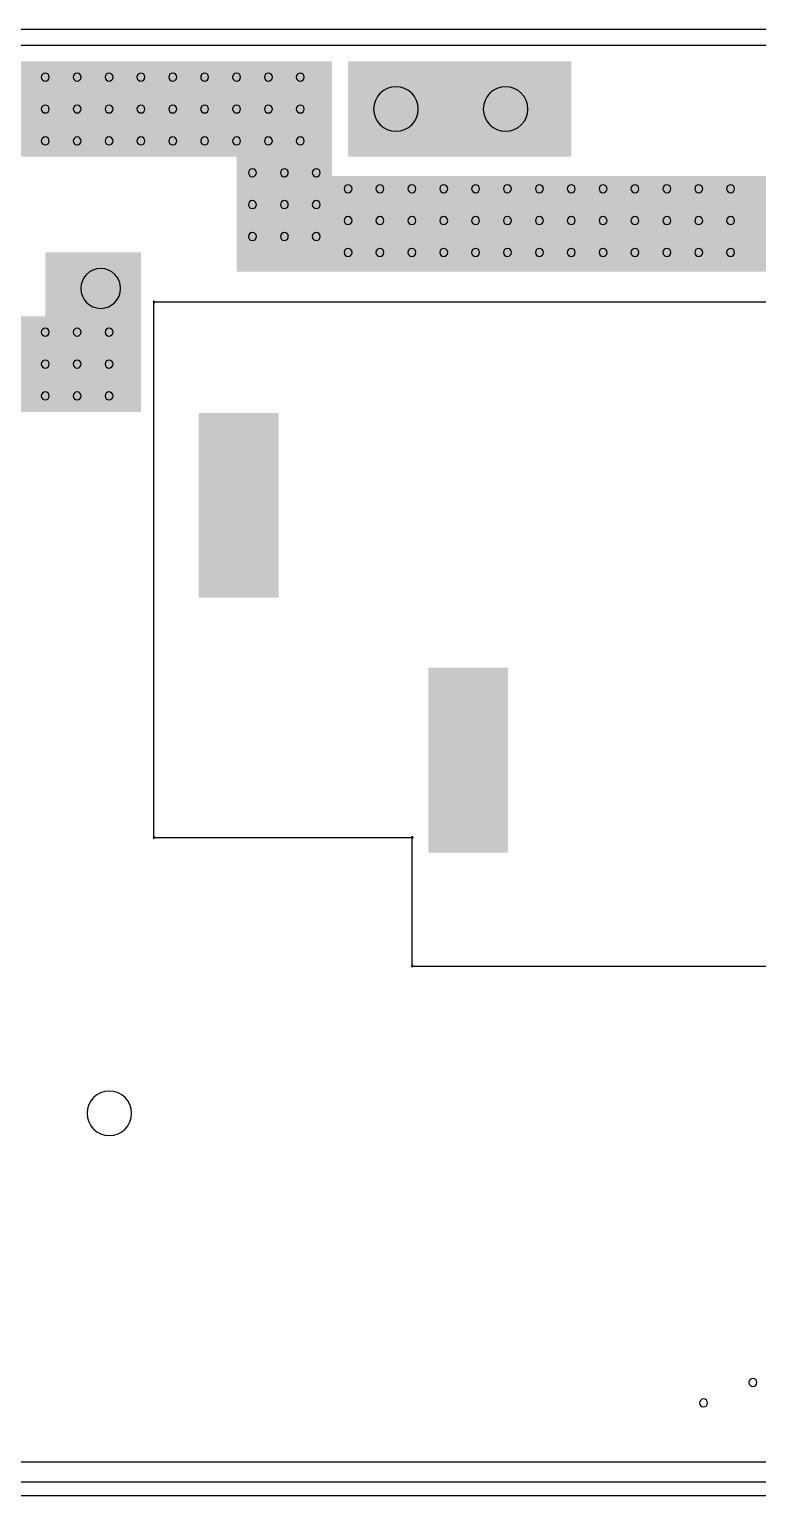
# Model space of a CAD drawing. Header units: inches. Extents: x 32166 to 34772, y 2386 to 4229.
# Drawn here: x 34139.5 to 34238.2, y 3322.5 to 3521.2 of the extents above; entities that cross this region are included whole.
import ezdxf

# ---------------------------------------------------------------- set-up
doc = ezdxf.new("R2010")
doc.units = ezdxf.units.IN
doc.header["$LTSCALE"] = 0.64311
doc.header["$MEASUREMENT"] = 0
for name, color, linetype in [('KEEPOUTLAYER', 6, 'CONTINUOUS'), ('MIDLAYER2', 76, 'CONTINUOUS'), ('MULTILAYER', 9, 'CONTINUOUS')]:
    doc.layers.add(name, color=color, linetype=linetype)

msp = doc.modelspace()

# ---------------------------------------------------------------- linework, layer by layer
at = {"layer": 'KEEPOUTLAYER'}
for p, q in [((32893.17, 3521.21), (34340.37, 3521.21)), ((34156.38, 3411.68), (34156.38, 3484.26)), ((34156.38, 3484.26), (34279.68, 3484.26)), ((34156.38, 3411.68), (34191.38, 3411.68)), ((34191.38, 3394.27), (34191.38, 3411.68)), ((34191.38, 3394.27), (34245.85, 3394.27)), ((32893.17, 3322.49), (34340.37, 3322.49))]:
    msp.add_line(p, q, dxfattribs=at)
for centre, start, end in [((34156.38, 3484.26), 0, 180), ((34156.38, 3484.26), 0, 180), ((34156.38, 3484.26), 180, 0), ((34156.38, 3484.26), 180, 0), ((34156.38, 3411.68), 0, 180), ((34156.38, 3411.68), 0, 180), ((34156.38, 3411.68), 180, 0), ((34156.38, 3411.68), 180, 0), ((34191.38, 3411.68), 0, 180), ((34191.38, 3411.68), 0, 180), ((34191.38, 3411.68), 180, 0), ((34191.38, 3411.68), 180, 0), ((34191.38, 3394.27), 0, 180), ((34191.38, 3394.27), 0, 180), ((34191.38, 3394.27), 180, 0), ((34191.38, 3394.27), 180, 0)]:
    msp.add_arc(centre, 0.108, start, end, dxfattribs=at)
at = {"layer": 'MIDLAYER2'}
for p, q in [((34061.77, 3519.05), (34295.66, 3519.05)), ((34104.01, 3327.08), (34277.27, 3327.08)), ((33712.65, 3324.38), (34283.21, 3324.38))]:
    msp.add_line(p, q, dxfattribs=at)
for centre, radius, start, end in [((34141.65, 3514.73), 0.54, 0, 180), ((34141.65, 3514.73), 0.54, 180, 0), ((34145.97, 3514.73), 0.54, 0, 180), ((34145.97, 3514.73), 0.54, 180, 0), ((34150.29, 3514.73), 0.54, 0, 180), ((34150.29, 3514.73), 0.54, 180, 0), ((34154.61, 3514.73), 0.54, 0, 180), ((34154.61, 3514.73), 0.54, 180, 0), ((34158.93, 3514.73), 0.54, 0, 180), ((34158.93, 3514.73), 0.54, 180, 0), ((34163.25, 3514.73), 0.54, 0, 180), ((34163.25, 3514.73), 0.54, 180, 0), ((34167.57, 3514.73), 0.54, 0, 180), ((34167.57, 3514.73), 0.54, 180, 0), ((34171.89, 3514.73), 0.54, 0, 180), ((34171.89, 3514.73), 0.54, 180, 0), ((34176.21, 3514.73), 0.54, 0, 180), ((34176.21, 3514.73), 0.54, 180, 0), ((34189.17, 3510.41), 3.02, 0, 180), ((34204.03, 3510.41), 3.02, 0, 180), ((34141.65, 3510.41), 0.54, 0, 180), ((34141.65, 3510.41), 0.54, 180, 0), ((34145.97, 3510.41), 0.54, 0, 180), ((34145.97, 3510.41), 0.54, 180, 0), ((34150.29, 3510.41), 0.54, 0, 180), ((34150.29, 3510.41), 0.54, 180, 0), ((34154.61, 3510.41), 0.54, 0, 180), ((34154.61, 3510.41), 0.54, 180, 0), ((34158.93, 3510.41), 0.54, 0, 180), ((34158.93, 3510.41), 0.54, 180, 0), ((34163.25, 3510.41), 0.54, 0, 180), ((34163.25, 3510.41), 0.54, 180, 0), ((34167.57, 3510.41), 0.54, 0, 180), ((34167.57, 3510.41), 0.54, 180, 0), ((34171.89, 3510.41), 0.54, 0, 180), ((34171.89, 3510.41), 0.54, 180, 0), ((34176.21, 3510.41), 0.54, 0, 180), ((34176.21, 3510.41), 0.54, 180, 0), ((34189.17, 3510.41), 3.02, 180, 0), ((34204.03, 3510.41), 3.02, 180, 0), ((34141.65, 3506.09), 0.54, 0, 180), ((34141.65, 3506.09), 0.54, 180, 0), ((34145.97, 3506.09), 0.54, 0, 180), ((34145.97, 3506.09), 0.54, 180, 0), ((34150.29, 3506.09), 0.54, 0, 180), ((34150.29, 3506.09), 0.54, 180, 0), ((34154.61, 3506.09), 0.54, 0, 180), ((34154.61, 3506.09), 0.54, 180, 0), ((34158.93, 3506.09), 0.54, 0, 180), ((34158.93, 3506.09), 0.54, 180, 0), ((34163.25, 3506.09), 0.54, 0, 180), ((34163.25, 3506.09), 0.54, 180, 0), ((34167.57, 3506.09), 0.54, 0, 180), ((34167.57, 3506.09), 0.54, 180, 0), ((34171.89, 3506.09), 0.54, 0, 180), ((34171.89, 3506.09), 0.54, 180, 0), ((34176.21, 3506.09), 0.54, 0, 180), ((34176.21, 3506.09), 0.54, 180, 0), ((34169.73, 3501.77), 0.54, 0, 180), ((34169.73, 3501.77), 0.54, 180, 0), ((34174.05, 3501.77), 0.54, 0, 180), ((34174.05, 3501.77), 0.54, 180, 0), ((34178.37, 3501.77), 0.54, 0, 180), ((34178.37, 3501.77), 0.54, 180, 0), ((34182.69, 3499.61), 0.54, 0, 180), ((34182.69, 3499.61), 0.54, 180, 0), ((34187.01, 3499.61), 0.54, 0, 180), ((34187.01, 3499.61), 0.54, 180, 0), ((34191.33, 3499.61), 0.54, 0, 180), ((34191.33, 3499.61), 0.54, 180, 0), ((34195.65, 3499.61), 0.54, 0, 180), ((34195.65, 3499.61), 0.54, 180, 0), ((34199.97, 3499.61), 0.54, 0, 180), ((34199.97, 3499.61), 0.54, 180, 0), ((34204.29, 3499.61), 0.54, 0, 180), ((34204.29, 3499.61), 0.54, 180, 0), ((34208.61, 3499.61), 0.54, 0, 180), ((34208.61, 3499.61), 0.54, 180, 0), ((34212.93, 3499.61), 0.54, 0, 180), ((34212.93, 3499.61), 0.54, 180, 0), ((34217.25, 3499.61), 0.54, 0, 180), ((34217.25, 3499.61), 0.54, 180, 0), ((34221.57, 3499.61), 0.54, 0, 180), ((34221.57, 3499.61), 0.54, 180, 0), ((34225.89, 3499.61), 0.54, 0, 180), ((34225.89, 3499.61), 0.54, 180, 0), ((34230.21, 3499.61), 0.54, 0, 180), ((34230.21, 3499.61), 0.54, 180, 0), ((34234.53, 3499.61), 0.54, 0, 180), ((34234.53, 3499.61), 0.54, 180, 0), ((34169.73, 3497.45), 0.54, 0, 180), ((34174.05, 3497.45), 0.54, 0, 180), ((34178.37, 3497.45), 0.54, 0, 180), ((34169.73, 3497.45), 0.54, 180, 0), ((34174.05, 3497.45), 0.54, 180, 0), ((34178.37, 3497.45), 0.54, 180, 0), ((34182.69, 3495.29), 0.54, 0, 180), ((34187.01, 3495.29), 0.54, 0, 180), ((34191.33, 3495.29), 0.54, 0, 180), ((34195.65, 3495.29), 0.54, 0, 180), ((34199.97, 3495.29), 0.54, 0, 180), ((34204.29, 3495.29), 0.54, 0, 180), ((34208.61, 3495.29), 0.54, 0, 180), ((34212.93, 3495.29), 0.54, 0, 180), ((34217.25, 3495.29), 0.54, 0, 180), ((34221.57, 3495.29), 0.54, 0, 180), ((34225.89, 3495.29), 0.54, 0, 180), ((34230.21, 3495.29), 0.54, 0, 180), ((34234.53, 3495.29), 0.54, 0, 180), ((34169.73, 3493.13), 0.54, 0, 180), ((34174.05, 3493.13), 0.54, 0, 180), ((34178.37, 3493.13), 0.54, 0, 180), ((34182.69, 3495.29), 0.54, 180, 0), ((34187.01, 3495.29), 0.54, 180, 0), ((34191.33, 3495.29), 0.54, 180, 0), ((34195.65, 3495.29), 0.54, 180, 0), ((34199.97, 3495.29), 0.54, 180, 0), ((34204.29, 3495.29), 0.54, 180, 0), ((34208.61, 3495.29), 0.54, 180, 0), ((34212.93, 3495.29), 0.54, 180, 0), ((34217.25, 3495.29), 0.54, 180, 0), ((34221.57, 3495.29), 0.54, 180, 0), ((34225.89, 3495.29), 0.54, 180, 0), ((34230.21, 3495.29), 0.54, 180, 0), ((34234.53, 3495.29), 0.54, 180, 0), ((34169.73, 3493.13), 0.54, 180, 0), ((34174.05, 3493.13), 0.54, 180, 0), ((34178.37, 3493.13), 0.54, 180, 0), ((34182.69, 3490.97), 0.54, 0, 180), ((34182.69, 3490.97), 0.54, 180, 0), ((34187.01, 3490.97), 0.54, 0, 180), ((34187.01, 3490.97), 0.54, 180, 0), ((34191.33, 3490.97), 0.54, 0, 180), ((34191.33, 3490.97), 0.54, 180, 0), ((34195.65, 3490.97), 0.54, 0, 180), ((34195.65, 3490.97), 0.54, 180, 0), ((34199.97, 3490.97), 0.54, 0, 180), ((34199.97, 3490.97), 0.54, 180, 0), ((34204.29, 3490.97), 0.54, 0, 180), ((34204.29, 3490.97), 0.54, 180, 0), ((34208.61, 3490.97), 0.54, 0, 180), ((34208.61, 3490.97), 0.54, 180, 0), ((34212.93, 3490.97), 0.54, 0, 180), ((34212.93, 3490.97), 0.54, 180, 0), ((34217.25, 3490.97), 0.54, 0, 180), ((34217.25, 3490.97), 0.54, 180, 0), ((34221.57, 3490.97), 0.54, 0, 180), ((34221.57, 3490.97), 0.54, 180, 0), ((34225.89, 3490.97), 0.54, 0, 180), ((34225.89, 3490.97), 0.54, 180, 0), ((34230.21, 3490.97), 0.54, 0, 180), ((34230.21, 3490.97), 0.54, 180, 0), ((34234.53, 3490.97), 0.54, 0, 180), ((34234.53, 3490.97), 0.54, 180, 0), ((34149.16, 3486.09), 2.7, 0, 180), ((34149.16, 3486.09), 2.7, 180, 0), ((34141.65, 3480.17), 0.54, 0, 180), ((34141.65, 3480.17), 0.54, 180, 0), ((34145.97, 3480.17), 0.54, 0, 180), ((34145.97, 3480.17), 0.54, 180, 0), ((34150.29, 3480.17), 0.54, 0, 180), ((34150.29, 3480.17), 0.54, 180, 0), ((34141.65, 3475.85), 0.54, 0, 180), ((34141.65, 3475.85), 0.54, 180, 0), ((34145.97, 3475.85), 0.54, 0, 180), ((34145.97, 3475.85), 0.54, 180, 0), ((34150.29, 3475.85), 0.54, 0, 180), ((34150.29, 3475.85), 0.54, 180, 0), ((34141.65, 3471.53), 0.54, 0, 180), ((34145.97, 3471.53), 0.54, 0, 180), ((34150.29, 3471.53), 0.54, 0, 180), ((34141.65, 3471.53), 0.54, 180, 0), ((34145.97, 3471.53), 0.54, 180, 0), ((34150.29, 3471.53), 0.54, 180, 0), ((34150.33, 3374.31), 3.02, 0, 180), ((34150.33, 3374.31), 3.02, 180, 0), ((34237.55, 3337.83), 0.54, 0, 180), ((34237.55, 3337.83), 0.54, 180, 0), ((34230.86, 3335.06), 0.54, 0, 180), ((34230.86, 3335.06), 0.54, 180, 0)]:
    msp.add_arc(centre, radius, start, end, dxfattribs=at)
for points in [[(34065.53, 3503.93), (34180.53, 3503.93), (34065.53, 3516.89), (34180.53, 3516.89)], [(34182.69, 3503.93), (34212.93, 3503.93), (34182.69, 3516.89), (34212.93, 3516.89)], [(34167.57, 3488.81), (34180.53, 3488.81), (34167.57, 3503.93), (34180.53, 3503.93)], [(34167.57, 3488.38), (34288.53, 3488.38), (34167.57, 3501.34), (34288.53, 3501.34)], [(34141.65, 3473.69), (34154.61, 3473.69), (34141.65, 3490.97), (34154.61, 3490.97)], [(34087.65, 3469.37), (34154.61, 3469.37), (34087.65, 3482.33), (34154.61, 3482.33)], [(34162.46, 3469.23), (34162.46, 3444.18), (34173.26, 3469.23), (34173.26, 3444.18)], [(34193.57, 3434.7), (34193.57, 3409.65), (34204.37, 3434.7), (34204.37, 3409.65)]]:
    msp.add_solid(points, dxfattribs=at)
at = {"layer": 'MULTILAYER'}
for centre, radius, start, end in [((34141.65, 3514.73), 0.54, 0, 180), ((34141.65, 3514.73), 0.54, 180, 0), ((34145.97, 3514.73), 0.54, 0, 180), ((34145.97, 3514.73), 0.54, 180, 0), ((34150.29, 3514.73), 0.54, 0, 180), ((34150.29, 3514.73), 0.54, 180, 0), ((34154.61, 3514.73), 0.54, 0, 180), ((34154.61, 3514.73), 0.54, 180, 0), ((34158.93, 3514.73), 0.54, 0, 180), ((34158.93, 3514.73), 0.54, 180, 0), ((34163.25, 3514.73), 0.54, 0, 180), ((34163.25, 3514.73), 0.54, 180, 0), ((34167.57, 3514.73), 0.54, 0, 180), ((34167.57, 3514.73), 0.54, 180, 0), ((34171.89, 3514.73), 0.54, 0, 180), ((34171.89, 3514.73), 0.54, 180, 0), ((34176.21, 3514.73), 0.54, 0, 180), ((34176.21, 3514.73), 0.54, 180, 0), ((34189.17, 3510.41), 3.02, 0, 180), ((34204.03, 3510.41), 3.02, 0, 180), ((34141.65, 3510.41), 0.54, 0, 180), ((34141.65, 3510.41), 0.54, 180, 0), ((34145.97, 3510.41), 0.54, 0, 180), ((34145.97, 3510.41), 0.54, 180, 0), ((34150.29, 3510.41), 0.54, 0, 180), ((34150.29, 3510.41), 0.54, 180, 0), ((34154.61, 3510.41), 0.54, 0, 180), ((34154.61, 3510.41), 0.54, 180, 0), ((34158.93, 3510.41), 0.54, 0, 180), ((34158.93, 3510.41), 0.54, 180, 0), ((34163.25, 3510.41), 0.54, 0, 180), ((34163.25, 3510.41), 0.54, 180, 0), ((34167.57, 3510.41), 0.54, 0, 180), ((34167.57, 3510.41), 0.54, 180, 0), ((34171.89, 3510.41), 0.54, 0, 180), ((34171.89, 3510.41), 0.54, 180, 0), ((34176.21, 3510.41), 0.54, 0, 180), ((34176.21, 3510.41), 0.54, 180, 0), ((34189.17, 3510.41), 3.02, 180, 0), ((34204.03, 3510.41), 3.02, 180, 0), ((34141.65, 3506.09), 0.54, 0, 180), ((34141.65, 3506.09), 0.54, 180, 0), ((34145.97, 3506.09), 0.54, 0, 180), ((34145.97, 3506.09), 0.54, 180, 0), ((34150.29, 3506.09), 0.54, 0, 180), ((34150.29, 3506.09), 0.54, 180, 0), ((34154.61, 3506.09), 0.54, 0, 180), ((34154.61, 3506.09), 0.54, 180, 0), ((34158.93, 3506.09), 0.54, 0, 180), ((34158.93, 3506.09), 0.54, 180, 0), ((34163.25, 3506.09), 0.54, 0, 180), ((34163.25, 3506.09), 0.54, 180, 0), ((34167.57, 3506.09), 0.54, 0, 180), ((34167.57, 3506.09), 0.54, 180, 0), ((34171.89, 3506.09), 0.54, 0, 180), ((34171.89, 3506.09), 0.54, 180, 0), ((34176.21, 3506.09), 0.54, 0, 180), ((34176.21, 3506.09), 0.54, 180, 0), ((34169.73, 3501.77), 0.54, 0, 180), ((34169.73, 3501.77), 0.54, 180, 0), ((34174.05, 3501.77), 0.54, 0, 180), ((34174.05, 3501.77), 0.54, 180, 0), ((34178.37, 3501.77), 0.54, 0, 180), ((34178.37, 3501.77), 0.54, 180, 0), ((34182.69, 3499.61), 0.54, 0, 180), ((34182.69, 3499.61), 0.54, 180, 0), ((34187.01, 3499.61), 0.54, 0, 180), ((34187.01, 3499.61), 0.54, 180, 0), ((34191.33, 3499.61), 0.54, 0, 180), ((34191.33, 3499.61), 0.54, 180, 0), ((34195.65, 3499.61), 0.54, 0, 180), ((34195.65, 3499.61), 0.54, 180, 0), ((34199.97, 3499.61), 0.54, 0, 180), ((34199.97, 3499.61), 0.54, 180, 0), ((34204.29, 3499.61), 0.54, 0, 180), ((34204.29, 3499.61), 0.54, 180, 0), ((34208.61, 3499.61), 0.54, 0, 180), ((34208.61, 3499.61), 0.54, 180, 0), ((34212.93, 3499.61), 0.54, 0, 180), ((34212.93, 3499.61), 0.54, 180, 0), ((34217.25, 3499.61), 0.54, 0, 180), ((34217.25, 3499.61), 0.54, 180, 0), ((34221.57, 3499.61), 0.54, 0, 180), ((34221.57, 3499.61), 0.54, 180, 0), ((34225.89, 3499.61), 0.54, 0, 180), ((34225.89, 3499.61), 0.54, 180, 0), ((34230.21, 3499.61), 0.54, 0, 180), ((34230.21, 3499.61), 0.54, 180, 0), ((34234.53, 3499.61), 0.54, 0, 180), ((34234.53, 3499.61), 0.54, 180, 0), ((34169.73, 3497.45), 0.54, 0, 180), ((34174.05, 3497.45), 0.54, 0, 180), ((34178.37, 3497.45), 0.54, 0, 180), ((34169.73, 3497.45), 0.54, 180, 0), ((34174.05, 3497.45), 0.54, 180, 0), ((34178.37, 3497.45), 0.54, 180, 0), ((34182.69, 3495.29), 0.54, 0, 180), ((34187.01, 3495.29), 0.54, 0, 180), ((34191.33, 3495.29), 0.54, 0, 180), ((34195.65, 3495.29), 0.54, 0, 180), ((34199.97, 3495.29), 0.54, 0, 180), ((34204.29, 3495.29), 0.54, 0, 180), ((34208.61, 3495.29), 0.54, 0, 180), ((34212.93, 3495.29), 0.54, 0, 180), ((34217.25, 3495.29), 0.54, 0, 180), ((34221.57, 3495.29), 0.54, 0, 180), ((34225.89, 3495.29), 0.54, 0, 180), ((34230.21, 3495.29), 0.54, 0, 180), ((34234.53, 3495.29), 0.54, 0, 180), ((34169.73, 3493.13), 0.54, 0, 180), ((34174.05, 3493.13), 0.54, 0, 180), ((34178.37, 3493.13), 0.54, 0, 180), ((34182.69, 3495.29), 0.54, 180, 0), ((34187.01, 3495.29), 0.54, 180, 0), ((34191.33, 3495.29), 0.54, 180, 0), ((34195.65, 3495.29), 0.54, 180, 0), ((34199.97, 3495.29), 0.54, 180, 0), ((34204.29, 3495.29), 0.54, 180, 0), ((34208.61, 3495.29), 0.54, 180, 0), ((34212.93, 3495.29), 0.54, 180, 0), ((34217.25, 3495.29), 0.54, 180, 0), ((34221.57, 3495.29), 0.54, 180, 0), ((34225.89, 3495.29), 0.54, 180, 0), ((34230.21, 3495.29), 0.54, 180, 0), ((34234.53, 3495.29), 0.54, 180, 0), ((34169.73, 3493.13), 0.54, 180, 0), ((34174.05, 3493.13), 0.54, 180, 0), ((34178.37, 3493.13), 0.54, 180, 0), ((34182.69, 3490.97), 0.54, 0, 180), ((34182.69, 3490.97), 0.54, 180, 0), ((34187.01, 3490.97), 0.54, 0, 180), ((34187.01, 3490.97), 0.54, 180, 0), ((34191.33, 3490.97), 0.54, 0, 180), ((34191.33, 3490.97), 0.54, 180, 0), ((34195.65, 3490.97), 0.54, 0, 180), ((34195.65, 3490.97), 0.54, 180, 0), ((34199.97, 3490.97), 0.54, 0, 180), ((34199.97, 3490.97), 0.54, 180, 0), ((34204.29, 3490.97), 0.54, 0, 180), ((34204.29, 3490.97), 0.54, 180, 0), ((34208.61, 3490.97), 0.54, 0, 180), ((34208.61, 3490.97), 0.54, 180, 0), ((34212.93, 3490.97), 0.54, 0, 180), ((34212.93, 3490.97), 0.54, 180, 0), ((34217.25, 3490.97), 0.54, 0, 180), ((34217.25, 3490.97), 0.54, 180, 0), ((34221.57, 3490.97), 0.54, 0, 180), ((34221.57, 3490.97), 0.54, 180, 0), ((34225.89, 3490.97), 0.54, 0, 180), ((34225.89, 3490.97), 0.54, 180, 0), ((34230.21, 3490.97), 0.54, 0, 180), ((34230.21, 3490.97), 0.54, 180, 0), ((34234.53, 3490.97), 0.54, 0, 180), ((34234.53, 3490.97), 0.54, 180, 0), ((34149.16, 3486.09), 2.7, 0, 180), ((34149.16, 3486.09), 2.7, 180, 0), ((34141.65, 3480.17), 0.54, 0, 180), ((34141.65, 3480.17), 0.54, 180, 0), ((34145.97, 3480.17), 0.54, 0, 180), ((34145.97, 3480.17), 0.54, 180, 0), ((34150.29, 3480.17), 0.54, 0, 180), ((34150.29, 3480.17), 0.54, 180, 0), ((34141.65, 3475.85), 0.54, 0, 180), ((34141.65, 3475.85), 0.54, 180, 0), ((34145.97, 3475.85), 0.54, 0, 180), ((34145.97, 3475.85), 0.54, 180, 0), ((34150.29, 3475.85), 0.54, 0, 180), ((34150.29, 3475.85), 0.54, 180, 0), ((34141.65, 3471.53), 0.54, 0, 180), ((34145.97, 3471.53), 0.54, 0, 180), ((34150.29, 3471.53), 0.54, 0, 180), ((34141.65, 3471.53), 0.54, 180, 0), ((34145.97, 3471.53), 0.54, 180, 0), ((34150.29, 3471.53), 0.54, 180, 0), ((34150.33, 3374.31), 3.02, 0, 180), ((34150.33, 3374.31), 3.02, 180, 0), ((34237.55, 3337.83), 0.54, 0, 180), ((34237.55, 3337.83), 0.54, 180, 0), ((34230.86, 3335.06), 0.54, 0, 180), ((34230.86, 3335.06), 0.54, 180, 0)]:
    msp.add_arc(centre, radius, start, end, dxfattribs=at)
for points in [[(34162.46, 3469.23), (34162.46, 3444.18), (34173.26, 3469.23), (34173.26, 3444.18)], [(34193.57, 3434.7), (34193.57, 3409.65), (34204.37, 3434.7), (34204.37, 3409.65)]]:
    msp.add_solid(points, dxfattribs=at)

doc.saveas('drawing.dxf')
